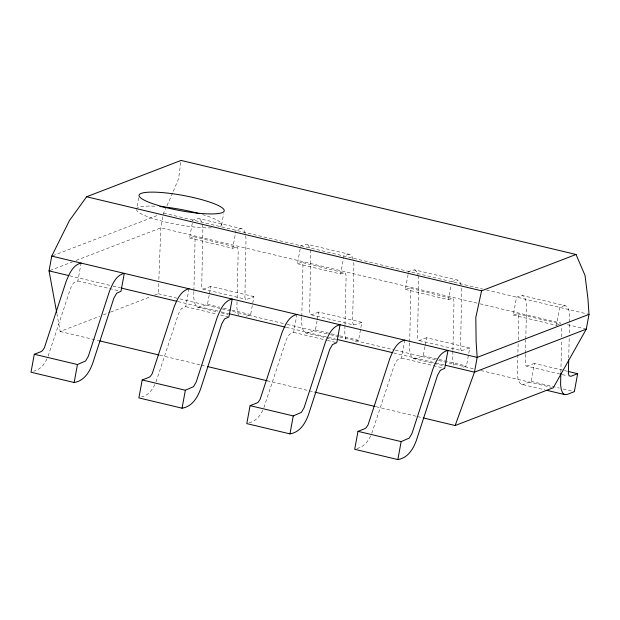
<?xml version="1.0" encoding="UTF-8"?>
<svg xmlns="http://www.w3.org/2000/svg" width="620" height="620" viewBox="0 0 620 620"><rect width="100%" height="100%" fill="white"/><g stroke="black" fill="none" stroke-linecap="round" stroke-linejoin="round"><path stroke-width="0.46" stroke-dasharray="3.1 2.33" d="M193.874 291.524L193.742 297.251L194.378 302.126L195.757 305.521L197.772 307.218L217.481 311.906M193.897 290.571L195.067 239.917L194.409 237.228L193.758 236.677L189.565 238.018L192.859 220.054L198.803 218.472L241.963 228.749L243.993 230.454L245.373 233.872L246.016 238.778L244.892 297.662L245.977 299.29L247.21 299.228L253.952 296.631L250.658 314.596L246.156 316.324M237.034 301.8L236.894 307.528L237.537 312.403L238.917 315.797M237.119 297.98L238.227 250.193L237.569 247.504L193.758 236.677M301.769 317.215L301.638 322.942L302.273 327.817L303.653 331.212L305.668 332.909L336.637 340.279M301.793 316.254L302.963 265.608L302.312 262.919L301.653 262.369L297.461 263.709L300.754 245.745L306.699 244.164L349.858 254.44L351.889 256.145L353.268 259.563M344.968 325.578L344.798 333.219L345.433 338.094L346.812 341.488M344.991 324.624L346.123 275.885L345.464 273.195L301.653 262.369M409.665 342.906L409.533 348.634L410.177 353.509L411.548 356.903L413.571 358.6L444.532 365.971M409.688 341.946L410.858 291.299L410.207 288.61L409.549 288.06L405.356 289.401L408.657 271.436L414.594 269.855L457.754 280.132L459.784 281.837L461.164 285.254M452.871 351.269L452.693 358.91L453.329 363.785L454.708 367.179M452.894 350.315L454.018 301.576L453.367 298.887L409.549 288.06M518.134 343.767L517.429 374.325L518.072 379.2L519.444 382.594L521.466 384.292L544.918 389.872M518.227 339.946L518.553 315.402L517.444 313.751L513.251 315.092L516.553 297.127L522.49 295.546L565.649 305.823L567.68 307.528L569.067 310.946L569.71 315.844L569.238 336.04M525.419 354.338L525.225 362.909L525.869 365.544L526.512 366.087L561.224 374.348M525.442 353.385L525.752 340.047M525.775 339.094L526.55 305.567L525.907 300.669L524.52 297.251L522.49 295.546M560.875 372.186L561.604 340.675M561.697 336.854L561.704 325.678M568.734 357.942L569.222 336.993M154.69 295.12L158.286 293.733L158.697 283.231M158.852 279.411L160.859 227.85L163.572 213.086L166.408 207.018M180.792 162.347L178.591 178.653L173.019 192.06M48.12 356.206L70.757 287.742L73.54 282.929L77.841 281L81.142 263.043M138.617 197.834L136.571 209.002A43.276 7.735 10.4 0 1 156.961 206.344M156.015 381.897L178.653 313.433L181.443 308.621L185.744 306.691L189.038 288.734M221.611 224.967L223.657 213.799M197.772 307.218L200.299 307.086L207.499 304.319L209.235 294.864M209.405 293.919L210.792 286.355L253.952 296.631M189.565 238.018L232.725 248.294L236.019 230.33L239.855 228.858L241.963 228.749M263.911 407.588L286.548 339.125L289.339 334.312L293.64 332.382L296.933 314.425M305.668 332.909L308.194 332.777L315.394 330.01L317.13 320.555M317.3 319.61L318.688 312.046L361.847 322.322L358.554 340.287L353.152 342.364M297.461 263.709L340.62 273.986L343.914 256.021L347.75 254.549L349.858 254.44M371.806 433.279L394.444 364.816L397.234 360.003L401.535 358.073L404.829 340.117M413.571 358.6L416.09 358.469L423.289 355.702L425.025 346.247M425.196 345.301L426.591 337.737L469.743 348.014L466.449 365.978L461.048 368.055M405.356 289.401L448.516 299.677L451.12 285.495M521.466 384.292L523.985 384.16L531.185 381.393L534.486 363.428L563.572 370.349M513.251 315.092L556.411 325.368L559.713 307.404L563.541 305.931L565.649 305.823M172.647 192.959L166.811 206.15M46.98 358.833C44.284 364.467 40.145 369.846 33.697 371.186M154.876 384.524C152.179 390.158 148.048 395.537 141.6 396.878M262.772 410.215C260.02 416.253 255.378 421.569 248.597 422.91M370.667 435.907C367.916 441.944 363.274 447.26 356.492 448.601M52.654 255.758L158.162 215.163M49.941 270.522L72.486 261.849M76.097 260.462L160.859 227.85L478.989 303.599M232.725 248.294L236.917 246.954M56.869 313.488L60.171 331.483L99.781 316.239M103.377 314.859L109.678 312.433M110.585 312.085L151.086 296.5M210.792 286.355L204.058 288.951L202.817 289.013L201.733 287.385L202.856 228.501L202.213 223.595L200.833 220.178L198.803 218.472M340.62 273.986L344.813 272.645M318.688 312.046L311.953 314.642L310.713 314.704L309.636 313.077L310.76 254.192L310.108 249.287L308.729 245.869L306.699 244.164M451.81 281.713L455.646 280.24L457.754 280.132M361.847 322.322L353.873 324.981L310.713 314.704M448.516 299.677L452.709 298.336M426.591 337.737L419.849 340.334L418.608 340.396L417.531 338.768L418.655 279.883L418.113 275.792M469.743 348.014L461.768 350.672L418.608 340.396M556.411 325.368L559.79 324.074M534.486 363.428L526.512 366.087M163.572 213.086L482.639 289.052M486.406 289.951L589 314.379M479.934 303.815L560.875 323.09M567.463 324.663L586.288 329.142M517.444 313.751L560.604 324.028M564.51 370.574L567.323 371.248M202.817 289.013L245.977 299.29M562.162 374.573L566.851 375.689M207.499 304.319L219.697 307.226M223.448 308.117L230.95 309.899M231.888 310.124L250.658 314.596M315.394 330.01L330.406 333.583M331.344 333.808L338.853 335.591M339.791 335.815L358.554 340.287M423.289 355.702L438.301 359.274M439.239 359.499L466.449 365.978M531.185 381.393L559.333 388.089M563.084 388.988L574.345 391.67M158.286 293.733L178.978 298.654M179.916 298.879L286.192 324.183M287.13 324.407L329.445 334.482M330.39 334.707L338.853 336.722M339.791 336.947L394.336 349.936M395.281 350.161L437.596 360.236M438.542 360.46L475.214 369.195M480.857 370.535L551.389 387.329M69.75 275.799L112.104 285.882M113.042 286.107L120.575 287.905M177.987 301.568L220.34 311.659M221.286 311.883L227.873 313.449M286.231 327.344L336.11 339.225M393.529 352.888L444.354 364.994M221.231 312.798L227.796 314.363M77.841 281L120.063 291.059M185.744 306.691L216.706 314.069M220.456 314.96L227.958 316.75M293.64 332.382L326.476 340.202M327.414 340.426L335.862 342.442M401.535 358.073L444.695 368.35M60.171 331.483L98.735 340.659M159.859 355.214L200.299 364.847M201.237 365.072L205.941 366.188M267.073 380.742L315.03 392.166M376.162 406.72L416.601 416.346M417.539 416.57L422.243 417.694M414.594 269.855L416.625 271.56L418.012 274.978M461.768 350.672L461.125 350.13L460.482 347.495L461.815 290.152L461.272 286.068M353.873 324.981L353.229 324.438L352.586 321.803L353.912 264.469L353.377 260.377M202.399 214.543A43.276 7.735 10.4 0 1 218.24 227.029M211.389 227.842A43.276 7.735 10.4 0 1 164.92 221.89A43.276 7.735 10.4 0 1 136.524 209.684"/><path stroke-width="0.93" d="M560.852 373.139L560.589 384.601L561.232 389.476L562.604 392.871L564.626 394.568L567.145 394.436L574.345 391.67L577.646 373.705L568.261 371.473M568.687 359.848L568.377 373.186L569.021 375.821L570.904 376.294L577.646 373.705M56.691 312.542L49.042 270.87L51.747 256.106L69.378 220.674L86.606 196.765L181.048 160.425L576.027 254.471L585.024 275.427L587.938 298.716L589 314.379L586.288 329.142L553.273 387.779L455.157 425.529L423.181 417.911M34.294 354.26L31 372.225L74.16 382.501C84.273 380.92 89.675 371.783 92.799 362.971L113.917 298.019L116.7 293.206L121.001 291.276L124.302 273.319C115.87 275.241 112.507 284.239 109.445 291.322L88.335 356.267L85.591 360.995L77.454 364.537L34.294 354.26L41.036 351.672L42.439 350.719L44.322 347.952L66.286 281.046C69.316 273.916 72.749 265.05 81.142 263.043M74.16 382.501L77.454 364.537M142.197 379.952L138.895 397.916L182.055 408.193C192.169 406.611 197.571 397.474 200.694 388.663L221.813 323.71L224.595 318.897L228.896 316.967L232.198 299.01C223.766 300.933 220.402 309.93 217.341 317.014L196.23 381.959L193.494 386.686L185.349 390.228L142.197 379.952L148.932 377.363L150.334 376.41L152.218 373.643L174.189 306.737C177.212 299.607 180.645 290.733 189.038 288.734M182.055 408.193L185.349 390.228M250.093 405.643L246.791 423.607L289.951 433.884C300.065 432.295 305.466 423.166 308.589 414.354L329.708 349.401L332.498 344.588L336.8 342.659L340.093 324.702C331.661 326.624 328.298 335.622 325.244 342.697L304.126 407.65L301.39 412.378L293.252 415.919L250.093 405.643L256.827 403.046L258.23 402.101L260.121 399.334L282.085 332.421C285.107 325.298 288.54 316.425 296.933 314.425M289.951 433.884L293.252 415.919M357.988 431.334L354.694 449.299L397.846 459.575C407.96 457.986 413.362 448.857 416.493 440.037L437.604 375.092L440.394 370.279L444.695 368.35L447.989 350.385C439.564 352.315 436.201 361.313 433.14 368.388L412.021 433.341L409.285 438.069L401.148 441.611L357.988 431.334L364.731 428.738L366.126 427.792L368.017 425.025L389.98 358.112C393.01 350.99 396.444 342.116 404.829 340.117M397.846 459.575L401.148 441.611M576.027 254.471L481.585 290.811L475.811 317.448L476.121 341.744L477.183 357.399L474.471 372.163L455.157 425.529M589 314.379L477.183 357.399L51.747 256.106M586.288 329.142L474.471 372.163L445.292 365.219M86.606 196.765L481.585 290.811M49.042 270.87L68.805 275.575M121.512 288.122L177.049 301.351M228.811 313.673L285.285 327.12M337.055 339.442L392.584 352.672M546.793 390.321L564.626 394.568M99.673 340.884L158.922 354.989M207.824 366.637L267.073 380.742M315.03 392.166L375.216 406.495M159.875 206.561A43.276 7.735 10.4 0 1 198.912 213.544M158.348 205.476A43.276 7.735 10.4 0 0 224.177 211.009A43.276 7.735 10.4 0 0 162.44 192.603A43.276 7.735 10.4 0 0 158.348 205.476"/></g></svg>
